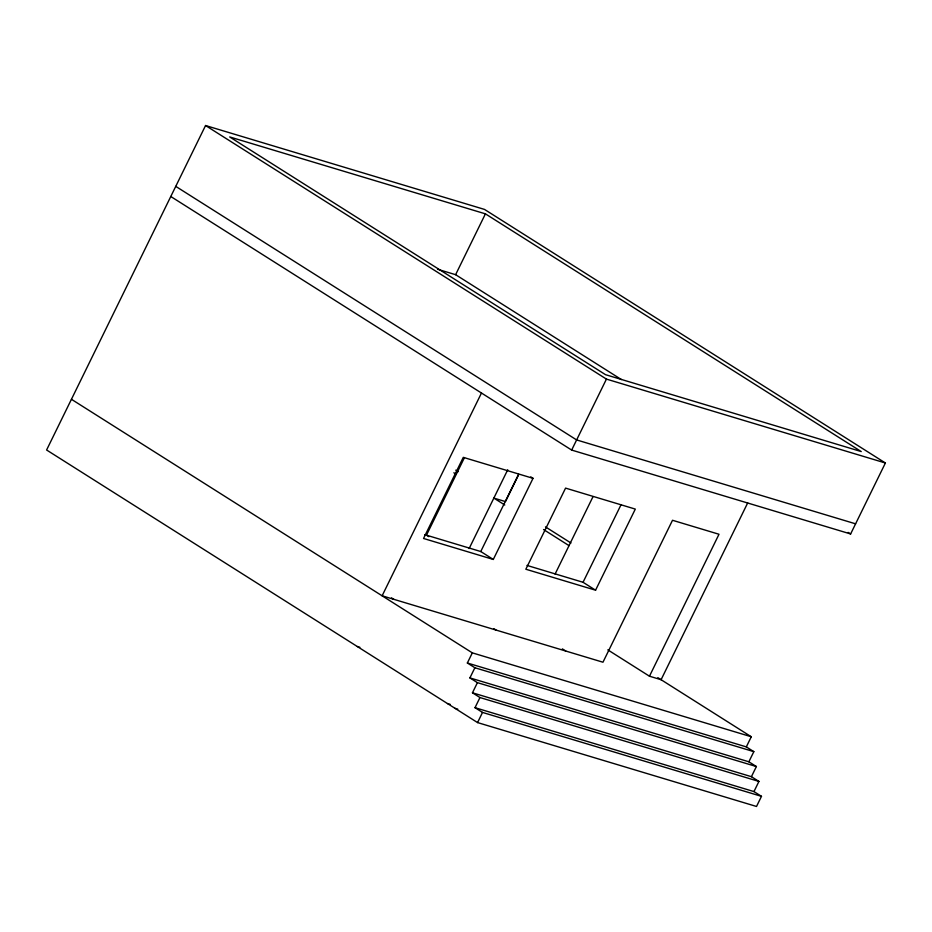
<?xml version="1.0" encoding="UTF-8"?>
<svg xmlns="http://www.w3.org/2000/svg" width="932" height="932" viewBox="0 0 932 932"><rect width="100%" height="100%" fill="white"/><g stroke="black" fill="none" stroke-linecap="round" stroke-linejoin="round"><path stroke-width="1.4" d="M170.777 196.501L571.665 450.074L850.625 533.966L885.4 462.994L484.512 209.42L205.553 125.529L46.6 449.993L477.557 722.58L756.516 806.471L761.479 796.336L753.965 791.583L475.005 707.679L479.968 697.544L758.928 781.435L753.965 791.583M437.551 269.255L455.608 274.684L485.421 213.847L861.25 451.577L605.532 374.676L229.703 136.946L485.421 213.847M481.471 393.024L382.12 595.804L602.969 662.221L672.508 520.277L719.003 534.257L649.464 676.213L607.815 649.86M464.474 457.589L426.472 535.154L428.895 536.692M469.122 548.575L507.73 469.763M424.701 534.653L480.761 551.523L518.611 474.272M518.728 474.551L505.482 501.591L493.855 498.096L504.771 504.993M533.034 478.326L463.286 457.356L423.547 538.475L493.296 559.445L533.034 478.326L530.751 476.881M467.351 663.002L472.326 652.866L751.285 736.758L746.322 746.893L467.351 663.002L474.877 667.755L753.837 751.646L748.862 761.793L469.903 677.902L474.877 667.755M571.665 450.074L606.441 379.103L885.4 462.994M472.454 692.791L477.429 682.655L756.388 766.547L751.413 776.682L472.454 692.791L479.968 697.544M477.557 722.58L482.52 712.432L761.479 796.336M555.076 574.112L592.985 496.709M526.988 565.421L583.048 582.279L620.898 505.028M595.571 590.201L635.309 509.093L565.573 488.112L525.834 569.231L595.571 590.201L583.048 582.279M747.697 502.919L661.091 679.708L649.464 676.213M855.599 523.831L576.64 439.939L175.752 186.365M357.294 646.505L359.868 647.286M447.488 703.555L450.261 704.394M455.002 708.32L457.775 709.147M455.608 274.684L621.423 379.569M205.553 125.529L606.441 379.103M848.167 532.417L850.625 533.966M455.771 470.147L458.195 471.685M545.488 526.895L570.943 542.995M453.849 472.792L456.272 474.318M543.566 529.539L569.021 545.639M480.761 551.523L493.296 559.445M657.829 677.646L751.285 736.758M746.322 746.893L753.837 751.646M748.862 761.793L756.388 766.547M562.357 648.882L565.771 651.037M751.413 776.682L758.928 781.435M493.75 628.622L496.034 630.067M391.475 597.866L393.747 599.299M71.438 399.292L472.326 652.866M469.903 677.902L477.429 682.655M475.005 707.679L482.52 712.432"/></g></svg>
